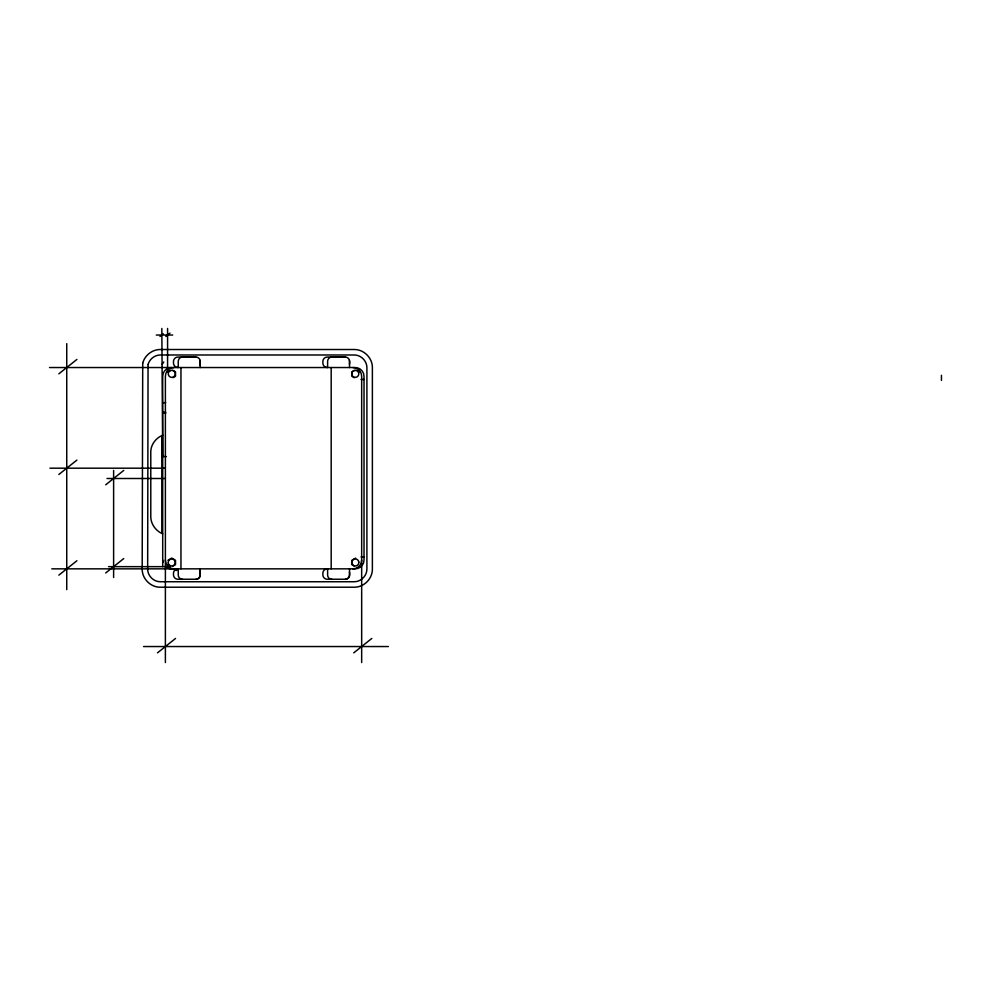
<?xml version="1.0" encoding="UTF-8"?>
<svg xmlns="http://www.w3.org/2000/svg" width="991" height="991" viewBox="0 0 991 991"><rect width="100%" height="100%" fill="white"/><g stroke="black" fill="none" stroke-linecap="round" stroke-linejoin="round"><path stroke-width="1.49" d="M162.115 364.415L163.775 361.963M58.841 373.83L76.902 359.436M160.009 336.506L163.342 333.868M165.856 336.407L169.994 333.1M58.841 474.491L76.902 460.097M105.703 484.797L123.764 470.403M58.841 575.152L76.902 560.757M105.703 572.959L123.764 558.565M157.482 652.846L175.543 638.452M353.75 652.846L371.811 638.452M167.925 371.873L170.452 370.411M172.991 377.72L175.518 376.258L175.518 371.873L172.991 370.411M354.394 370.411L351.855 371.873L351.855 376.258L354.394 377.72M167.925 560.274L171.716 558.082L175.518 560.274L175.518 564.659L172.991 566.121M355.658 558.082L351.855 560.274L351.855 564.659L354.394 566.121M162.71 435.21C156.107 437.836 151.053 444.228 150.781 451.413L150.781 517.203C151.066 524.512 156.07 531.052 162.71 533.889M156.281 335.032L172.694 335.032M349.538 367.537L349.538 361.393A4.385 4.385 0 0 0 345.153 357.008L331.997 357.008A4.385 4.385 0 0 0 327.612 361.393L327.612 367.537M195.834 357.07L177.897 357.07A4.385 4.385 0 0 0 173.66 360.328A10.579 10.579 0 0 0 173.66 364.217A4.385 4.385 0 0 0 177.897 367.463M345.202 357.07L327.265 357.07A4.385 4.385 0 0 0 323.029 360.328A10.579 10.579 0 0 0 323.029 364.217A4.385 4.385 0 0 0 327.265 367.463M49.55 367.537L355.249 367.537A8.77 8.77 0 0 1 364.019 376.307L364.019 560.076A8.77 8.77 0 0 1 355.249 568.846L51.805 568.846M361.046 379.466L364.019 379.466M162.71 402.68L165.695 402.68M162.71 412.268L165.695 412.268M162.71 413.148L165.794 413.148M161.83 456.566L166.364 456.566M49.946 468.186L165.324 468.186M106.991 478.492L165.373 478.492M361.046 556.917L364.019 556.917M108.539 566.654L170.427 566.654M195.834 579.24L177.897 579.24A4.385 4.385 0 0 1 173.66 575.994A10.579 10.579 0 0 1 173.66 572.092A4.385 4.385 0 0 1 177.897 568.846M143.571 646.541L388.41 646.541M356.921 370.411L359.46 371.873M167.925 564.659L170.452 566.121M161.83 328.455L162.71 456.566M941.45 375.316L941.45 380.395M361.665 662.545L361.665 376.307A8.77 8.77 0 0 0 352.883 367.537M349.538 568.846L349.538 574.991A4.385 4.385 0 0 1 345.153 579.376M331.18 367.537L331.18 568.846M327.612 568.846L327.612 574.991A4.385 4.385 0 0 0 331.997 579.376M200.182 367.537L200.182 361.393A4.385 4.385 0 0 0 195.797 357.008L182.641 357.008A4.385 4.385 0 0 0 178.256 361.393L178.256 367.537M200.182 568.846L200.182 574.991A4.385 4.385 0 0 1 195.797 579.376M180.957 367.537L180.957 568.846M178.256 568.846L178.256 574.991A4.385 4.385 0 0 0 182.641 579.376M167.578 328.455L167.578 372.133M165.386 662.545L165.386 376.307A8.77 8.77 0 0 1 174.168 367.537M162.71 566.654L162.71 376.307A8.77 8.77 0 0 1 171.48 367.537M161.83 435.668L161.83 533.406M113.618 470.403L113.618 577.53M66.744 343.654L66.744 589.633M199.637 571.039A4.385 4.385 0 0 1 200.071 572.092A10.579 10.579 0 0 1 200.071 575.994A4.385 4.385 0 0 1 196.974 579.091M176.051 570.605A4.385 4.385 0 0 1 177.005 569.986M171.48 568.846A8.77 8.77 0 0 1 165.274 566.27M163.007 562.343A8.77 8.77 0 0 1 162.71 560.076M361.665 560.076A8.77 8.77 0 0 1 352.883 568.846M174.168 568.846A8.77 8.77 0 0 1 165.386 560.076M327.265 568.846A4.385 4.385 0 0 0 323.029 572.092A10.579 10.579 0 0 0 323.029 575.994A4.385 4.385 0 0 0 327.265 579.24L345.202 579.24A4.385 4.385 0 0 0 349.439 575.994A10.579 10.579 0 0 0 349.439 572.092M349.439 360.328A10.579 10.579 0 0 1 349.439 364.217M200.071 360.328A10.579 10.579 0 0 1 200.071 364.217A4.385 4.385 0 0 1 199.637 365.27M358.816 562.07L358.804 562.987A3.506 3.506 0 0 1 353.391 565.39A3.506 3.506 0 0 1 353.502 559.469A3.506 3.506 0 0 1 358.816 562.07M142.716 363.053L142.184 569.54C142.308 578.88 150.508 587.081 159.861 587.217L354.704 587.217C364.044 587.081 372.244 578.88 372.381 569.54L372.381 367.19C372.244 357.838 364.044 349.65 354.704 349.513L159.861 349.513C151.945 349.674 144.822 355.484 142.716 363.053M148.055 364.49L147.659 569.181C147.696 575.858 153.543 581.705 160.22 581.742L354.344 581.742C361.021 581.705 366.868 575.858 366.905 569.181L366.905 367.55C366.868 360.873 361.021 355.026 354.344 354.989L160.22 354.989C154.621 355.075 149.542 359.114 148.055 364.49M172.161 370.374L171.245 370.386A3.506 3.506 0 0 0 168.842 375.8A3.506 3.506 0 0 0 174.763 375.688A3.506 3.506 0 0 0 172.161 370.374M355.806 370.386L354.889 370.374A3.506 3.506 0 0 0 352.288 375.688A3.506 3.506 0 0 0 358.209 375.8A3.506 3.506 0 0 0 355.806 370.386M168.247 562.987L168.235 562.07A3.506 3.506 0 0 1 173.549 559.469A3.506 3.506 0 0 1 173.66 565.39A3.506 3.506 0 0 1 168.247 562.987"/></g></svg>
